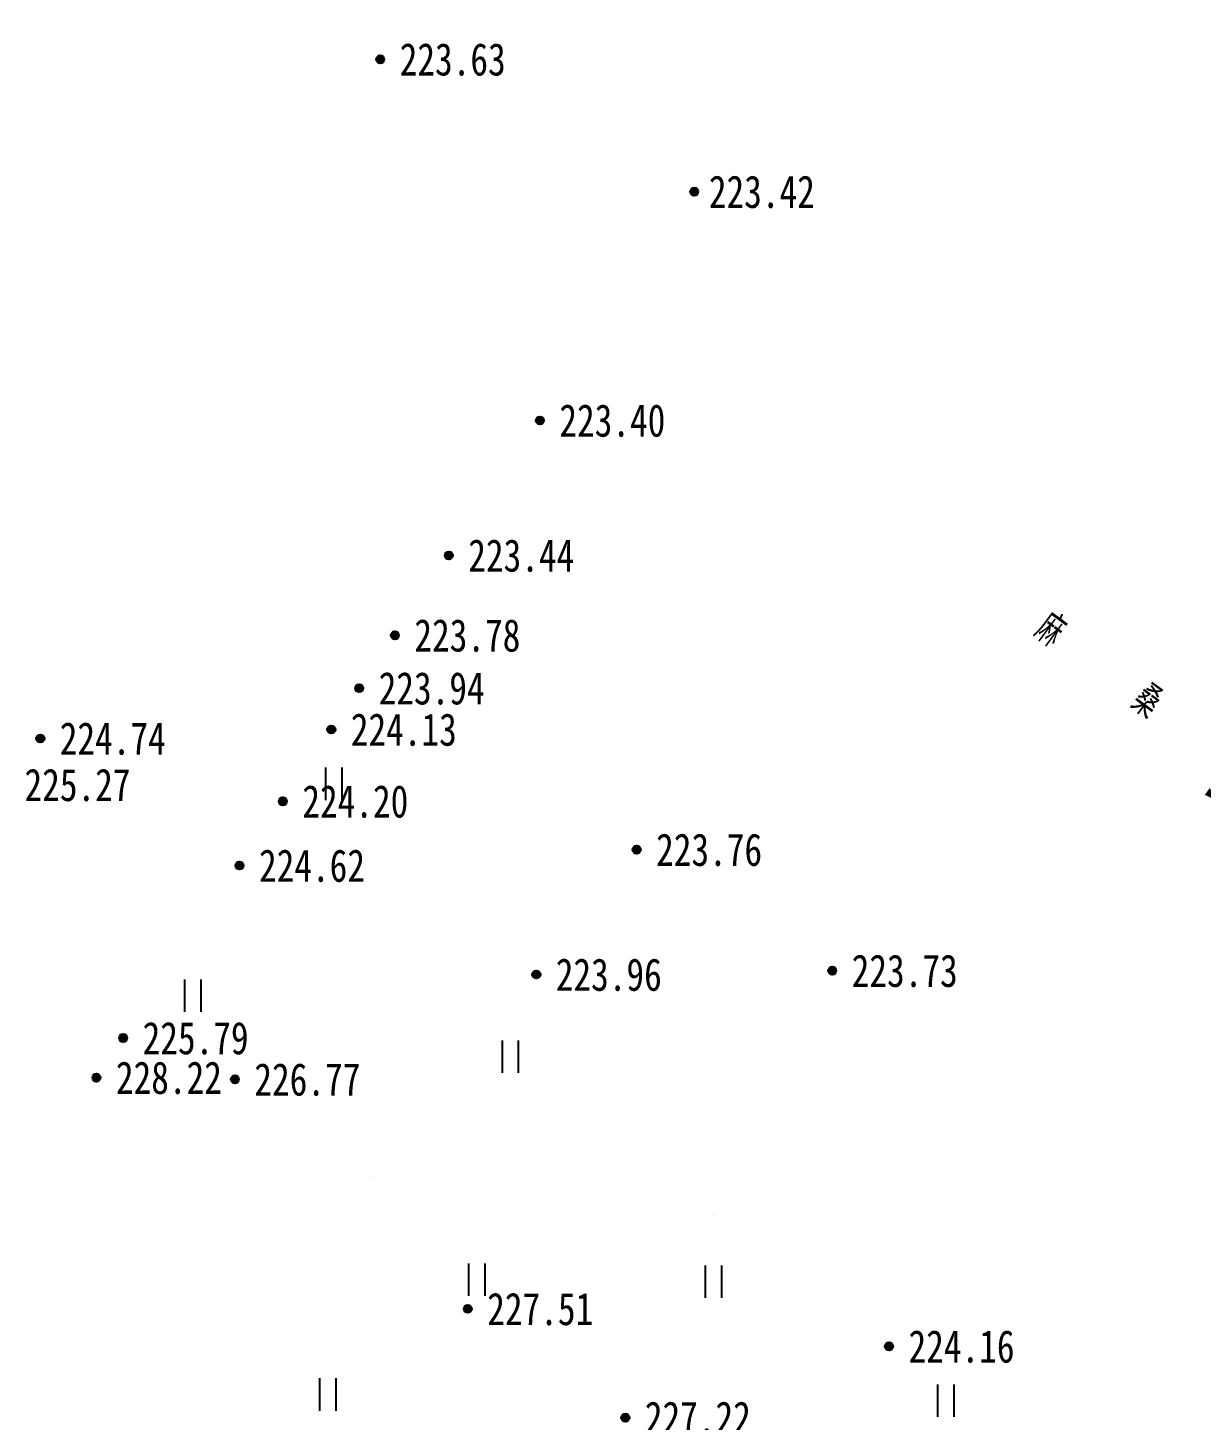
# Model space of a CAD drawing. Header units: millimetres. Extents: x -725 to 2274960, y -506 to 2980382.
# Drawn here: x 560397.66 to 560433.8, y 2885536.33 to 2885579.23 of the extents above; entities that cross this region are included whole.
import ezdxf
from ezdxf.enums import TextEntityAlignment as Align

# ---------------------------------------------------------------- set-up
doc = ezdxf.new("R2010")
doc.units = ezdxf.units.MM
doc.header["$LTSCALE"] = 1000
for name, color, linetype in [('DMTZ', 8, 'Continuous'), ('GCD', 8, 'Continuous'), ('SXSS', 5, 'Continuous'), ('TWT_SYMB', 3, 'Continuous'), ('YHJ_剖面_梁板', 4, 'Continuous'), ('ZBTZ', 8, 'Continuous'), ('ZJ', 7, 'Continuous')]:
    doc.layers.add(name, color=color, linetype=linetype)
doc.styles.add('_TCH_DIM', font='SIMPLEX', dxfattribs={"bigfont": 'GBCBIG'})
doc.styles.add('等线体', font='simhei.ttf')
doc.linetypes.add('10421', pattern='A,2,[150,AAA.SHX,S=0.5,R=0,X=0,Y=0.5],1e-11', length=2)
doc.linetypes.add('1161', pattern='A,0,[149,AAA.SHX,S=0.15,R=0,X=0,Y=0],-1.6', length=1.6)

# ---------------------------------------------------------------- blocks, each defined once
blk = doc.blocks.new('gc121')
for p, q in [((-0.5, 0), (-0.5, 2)), ((0.5, 0), (0.5, 2))]:
    blk.add_line(p, q)
blk = doc.blocks.new('gc200')
h = blk.add_hatch(color=256)
edge = h.paths.add_edge_path()
edge.add_arc((0, 0), 0.25, 0, 360)
blk.add_circle((0, 0), 0.25)

msp = doc.modelspace()

# ---------------------------------------------------------------- linework, layer by layer
at = {"layer": 'DMTZ', "linetype": '10421', "flags": 128}
msp.add_lwpolyline([(560363.2411, 2885576.7976, 0.00000222, 0.00000222, 0), (560371.7079, 2885571.5919, 0.00000222, 0.00000222, 0), (560385.8045, 2885560.9047, 0.00000222, 0.00000222, 0), (560392.3574, 2885554.2422, 0.00000222, 0.00000222, 0), (560398.7943, 2885550.194, 0.00000222, 0.00000222, 0), (560408.3852, 2885543.7254, 0.00000222, 0.00000222, 0), (560414.5164, 2885536.7902, 0.00000222, 0.00000222, 0)], format="xyseb", dxfattribs=at)
msp.add_lwpolyline([(560363.2411, 2885576.7976, 0.00000222, 0.00000222, 0), (560371.7079, 2885571.5919, 0.00000222, 0.00000222, 0), (560385.8045, 2885560.9047, 0.00000222, 0.00000222, 0), (560392.3574, 2885554.2422, 0.00000222, 0.00000222, 0), (560398.7943, 2885550.194, 0.00000222, 0.00000222, 0), (560408.3852, 2885543.7254, 0.00000222, 0.00000222, 0), (560414.5164, 2885536.7902, 0.00000222, 0.00000222, 0)], format="xyseb", dxfattribs=at)
at = {"layer": 'DMTZ', "linetype": '10421', "elevation": 221.5436, "flags": 128}
msp.add_lwpolyline([(560414.5164, 2885536.7902, 0.00000222, 0.00000222, 0), (560419.9059, 2885532.3039, 0.00000222, 0.00000222, 0), (560425.745, 2885527.8211, 0.00000222, 0.00000222, 0), (560431.9717, 2885523.4768, 0.00000222, 0.00000222, 0), (560441.0135, 2885517.9737, 0.00000222, 0.00000222, 0), (560448.056, 2885514.3745, 0.00000222, 0.00000222, 0)], format="xyseb", dxfattribs=at)
msp.add_lwpolyline([(560414.5164, 2885536.7902, 0.00000222, 0.00000222, 0), (560419.9059, 2885532.3039, 0.00000222, 0.00000222, 0), (560425.745, 2885527.8211, 0.00000222, 0.00000222, 0), (560431.9717, 2885523.4768, 0.00000222, 0.00000222, 0), (560441.0135, 2885517.9737, 0.00000222, 0.00000222, 0), (560448.056, 2885514.3745, 0.00000222, 0.00000222, 0)], format="xyseb", dxfattribs=at)
at = {"layer": 'SXSS', "linetype": 'Continuous', "elevation": 217.8774, "flags": 128}
msp.add_lwpolyline([(560350.4564, 2885595.1999, 0.00000222, 0.00000222, 0), (560359.0175, 2885590.7241, 0.00000222, 0.00000222, 0), (560363.1146, 2885588.3145, 0.00000222, 0.00000222, 0), (560365.2385, 2885585.5433, 0.00000222, 0.00000222, 0), (560367.1359, 2885583.5446, 0.00000222, 0.00000222, 0), (560369.1712, 2885581.8461, 0.00000222, 0.00000222, 0), (560372.6909, 2885581.6872, 0.00000222, 0.00000222, 0), (560379.2177, 2885579.7833, 0.00000222, 0.00000222, 0), (560381.5732, 2885578.6183, 0.00000222, 0.00000222, 0), (560385.1737, 2885576.531, 0.00000222, 0.00000222, 0), (560389.1296, 2885574.1938, 0.00000222, 0.00000222, 0), (560392.6195, 2885570.3281, 0.00000222, 0.00000222, 0), (560395.6388, 2885567.8923, 0.00000222, 0.00000222, 0), (560399.4629, 2885563.5255, 0.00000222, 0.00000222, 0), (560406.6725, 2885559.0856, 0.00000222, 0.00000222, 0), (560409.5446, 2885558.5979, 0.00000222, 0.00000222, 0), (560411.1835, 2885557.6577, 0.00000222, 0.00000222, 0), (560412.3058, 2885554.29, 0.00000222, 0.00000222, 0), (560414.9011, 2885549.3411, 0.00000222, 0.00000222, 0), (560418.0964, 2885545.7009, 0.00000222, 0.00000222, 0), (560422.4273, 2885541.7251, 0.00000222, 0.00000222, 0), (560427.9701, 2885538.0029, 0.00000222, 0.00000222, 0), (560430.11, 2885536.4085, 0.00000222, 0.00000222, 0), (560431.7577, 2885532.8133, 0.00000222, 0.00000222, 0)], format="xyseb", dxfattribs=at)
msp.add_lwpolyline([(560350.4564, 2885595.1999, 0.00000222, 0.00000222, 0), (560359.0175, 2885590.7241, 0.00000222, 0.00000222, 0), (560363.1146, 2885588.3145, 0.00000222, 0.00000222, 0), (560365.2385, 2885585.5433, 0.00000222, 0.00000222, 0), (560367.1359, 2885583.5446, 0.00000222, 0.00000222, 0), (560369.1712, 2885581.8461, 0.00000222, 0.00000222, 0), (560372.6909, 2885581.6872, 0.00000222, 0.00000222, 0), (560379.2177, 2885579.7833, 0.00000222, 0.00000222, 0), (560381.5732, 2885578.6183, 0.00000222, 0.00000222, 0), (560385.1737, 2885576.531, 0.00000222, 0.00000222, 0), (560389.1296, 2885574.1938, 0.00000222, 0.00000222, 0), (560392.6195, 2885570.3281, 0.00000222, 0.00000222, 0), (560395.6388, 2885567.8923, 0.00000222, 0.00000222, 0), (560399.4629, 2885563.5255, 0.00000222, 0.00000222, 0), (560406.6725, 2885559.0856, 0.00000222, 0.00000222, 0), (560409.5446, 2885558.5979, 0.00000222, 0.00000222, 0), (560411.1835, 2885557.6577, 0.00000222, 0.00000222, 0), (560412.3058, 2885554.29, 0.00000222, 0.00000222, 0), (560414.9011, 2885549.3411, 0.00000222, 0.00000222, 0), (560418.0964, 2885545.7009, 0.00000222, 0.00000222, 0), (560422.4273, 2885541.7251, 0.00000222, 0.00000222, 0), (560427.9701, 2885538.0029, 0.00000222, 0.00000222, 0), (560430.11, 2885536.4085, 0.00000222, 0.00000222, 0), (560431.7577, 2885532.8133, 0.00000222, 0.00000222, 0)], format="xyseb", dxfattribs=at)
at = {"layer": 'TWT_SYMB', "linetype": 'Continuous'}
for points in [[(560433.1148, 2885561.8769, 0, 0, 0), (560438.4697, 2885558.0574, 0, 0.24, 0), (560437.737, 2885558.58, 0, 0, 0)], [(560429.3595, 2885558.9861, 0, 0, 0), (560434.722, 2885555.1773, 0, 0.24, 0), (560433.9882, 2885555.6985, 0, 0, 0)]]:
    msp.add_lwpolyline(points, format="xyseb", dxfattribs=at)
at = {"layer": 'YHJ_剖面_梁板'}
msp.add_circle((589254.9496, 2837256.879), 143124.932, dxfattribs=at)
at = {"layer": 'ZBTZ', "linetype": '1161', "flags": 128}
for points, elevation in [([(560380.6159, 2885554.3256, 0.00000222, 0.00000222, 0), (560377.0129, 2885545.3509, 0.00000222, 0.00000222, 0), (560381.4031, 2885542.5281, 0.00000222, 0.00000222, 0), (560398.735, 2885540.8666, 0.00000224, 0.00000224, 0), (560406.1424, 2885532.0938, 0.00000223, 0.00000223, 0), (560410.3099, 2885528.9829, 0.00000223, 0.00000223, 0), (560411.9487, 2885531.3562, 0.00000223, 0.00000223, 0), (560414.5164, 2885536.7902, 0.00000222, 0.00000222, 0), (560419.2269, 2885543.3231, 0.00000222, 0.00000222, 0), (560411.6312, 2885552.7016, 0.00000222, 0.00000222, 0), (560409.8369, 2885557.1549, 0.00000222, 0.00000222, 0), (560403.2984, 2885559.9676, 0.00000222, 0.00000222, 0), (560396.253, 2885565.5732, 0.00000222, 0.00000222, 0), (560390.8279, 2885570.8451, 0.00000222, 0.00000222, 0), (560384.0466, 2885576.1169, 0.00000222, 0.00000222, 0), (560379.0925, 2885578.7575, 0.00000222, 0.00000222, 0), (560375.7325, 2885579.1331, 0.00000222, 0.00000222, 0), (560368.1519, 2885581.072, 0.00000222, 0.00000222, 0), (560360.7318, 2885586.6492, 0.00000222, 0.00000222, 0), (560351.9433, 2885592.7445, 0.00000222, 0.00000222, 0), (560344.2672, 2885581.5467, 0.00000222, 0.00000222, 0), (560340.1613, 2885573.329, 0.00000223, 0.00000223, 0), (560355.9647, 2885560.0461, 0.00000224, 0.00000224, 0), (560360.9847, 2885557.3516, 0.00000224, 0.00000224, 0), (560365.2078, 2885563.9413, 0.00000223, 0.00000223, 0), (560380.751, 2885555.1989, 0.00000222, 0.00000222, 0), (560380.6159, 2885554.3256, 0.00000222, 0.00000222, 0)], 222.4872), ([(560380.6159, 2885554.3256, 0.00000222, 0.00000222, 0), (560377.0129, 2885545.3509, 0.00000222, 0.00000222, 0), (560381.4031, 2885542.5281, 0.00000222, 0.00000222, 0), (560398.735, 2885540.8666, 0.00000224, 0.00000224, 0), (560406.1424, 2885532.0938, 0.00000223, 0.00000223, 0), (560410.3099, 2885528.9829, 0.00000223, 0.00000223, 0), (560411.9487, 2885531.3562, 0.00000223, 0.00000223, 0), (560414.5164, 2885536.7902, 0.00000222, 0.00000222, 0), (560419.2269, 2885543.3231, 0.00000222, 0.00000222, 0), (560411.6312, 2885552.7016, 0.00000222, 0.00000222, 0), (560409.8369, 2885557.1549, 0.00000222, 0.00000222, 0), (560403.2984, 2885559.9676, 0.00000222, 0.00000222, 0), (560396.253, 2885565.5732, 0.00000222, 0.00000222, 0), (560390.8279, 2885570.8451, 0.00000222, 0.00000222, 0), (560384.0466, 2885576.1169, 0.00000222, 0.00000222, 0), (560379.0925, 2885578.7575, 0.00000222, 0.00000222, 0), (560375.7325, 2885579.1331, 0.00000222, 0.00000222, 0), (560368.1519, 2885581.072, 0.00000222, 0.00000222, 0), (560360.7318, 2885586.6492, 0.00000222, 0.00000222, 0), (560351.9433, 2885592.7445, 0.00000222, 0.00000222, 0), (560344.2672, 2885581.5467, 0.00000222, 0.00000222, 0), (560340.1613, 2885573.329, 0.00000223, 0.00000223, 0), (560355.9647, 2885560.0461, 0.00000224, 0.00000224, 0), (560360.9847, 2885557.3516, 0.00000224, 0.00000224, 0), (560365.2078, 2885563.9413, 0.00000223, 0.00000223, 0), (560380.751, 2885555.1989, 0.00000222, 0.00000222, 0), (560380.6159, 2885554.3256, 0.00000222, 0.00000222, 0)], 222.4872), ([(560414.8135, 2885536.0643, 0.00000223, 0.00000223, 0), (560419.6152, 2885542.4029, 0.00000222, 0.00000222, 0), (560424.7642, 2885539.5526, 0.00000222, 0.00000222, 0), (560429.0984, 2885535.7784, 0.00000222, 0.00000222, 0), (560431.0503, 2885532.8866, 0.00000222, 0.00000222, 0), (560432.1549, 2885529.5583, 0.00000222, 0.00000222, 0), (560437.8747, 2885524.8505, 0.00000222, 0.00000222, 0), (560445.6932, 2885519.6933, 0.00000222, 0.00000222, 0), (560435.4454, 2885508.7004, 0.00000222, 0.00000222, 0), (560425.5083, 2885518.6603, 0.00000222, 0.00000222, 0)], 228.3801), ([(560414.8135, 2885536.0643, 0.00000223, 0.00000223, 0), (560419.6152, 2885542.4029, 0.00000222, 0.00000222, 0), (560424.7642, 2885539.5526, 0.00000222, 0.00000222, 0), (560429.0984, 2885535.7784, 0.00000222, 0.00000222, 0), (560431.0503, 2885532.8866, 0.00000222, 0.00000222, 0), (560432.1549, 2885529.5583, 0.00000222, 0.00000222, 0), (560437.8747, 2885524.8505, 0.00000222, 0.00000222, 0), (560445.6932, 2885519.6933, 0.00000222, 0.00000222, 0), (560435.4454, 2885508.7004, 0.00000222, 0.00000222, 0), (560425.5083, 2885518.6603, 0.00000222, 0.00000222, 0)], 228.3801)]:
    msp.add_lwpolyline(points, format="xyseb", dxfattribs=dict(at, elevation=elevation))

# ---------------------------------------------------------------- block references
at = {"layer": 'GCD', "linetype": 'Continuous'}
ref = msp.add_blockref('gc200', (560408.5113, 2885578.2649, 223.632), dxfattribs=dict(at, xscale=0.5, yscale=0.5, zscale=0.5))
ref.add_attrib('height', '223.63', dxfattribs={"linetype": 'Continuous', "height": 1, "style": '等线体', "width": 0.8}).set_placement((560409.1113, 2885578.2649, 223.632), align=Align.MIDDLE_LEFT)
ref = msp.add_blockref('gc200', (560408.5113, 2885578.2649, 223.632), dxfattribs=dict(at, xscale=0.5, yscale=0.5, zscale=0.5))
ref.add_attrib('height', '223.63', dxfattribs={"linetype": 'Continuous', "height": 1, "style": '等线体', "width": 0.8}).set_placement((560409.1113, 2885578.2649, 223.632), align=Align.MIDDLE_LEFT)
ref = msp.add_blockref('gc200', (560418.1853, 2885574.1853, 223.42), dxfattribs=dict(at, xscale=0.5, yscale=0.5, zscale=0.5))
ref.add_attrib('height', '223.42', dxfattribs={"linetype": 'Continuous', "height": 1, "width": 0.8}).set_placement((560418.6353, 2885574.1853, 223.42), align=Align.MIDDLE_LEFT)
ref = msp.add_blockref('gc200', (560418.1853, 2885574.1853, 223.42), dxfattribs=dict(at, xscale=0.5, yscale=0.5, zscale=0.5))
ref.add_attrib('height', '223.42', dxfattribs={"linetype": 'Continuous', "height": 1, "width": 0.8}).set_placement((560418.6353, 2885574.1853, 223.42), align=Align.MIDDLE_LEFT)
ref = msp.add_blockref('gc200', (560413.4294, 2885567.1352, 223.4), dxfattribs=dict(at, xscale=0.5, yscale=0.5, zscale=0.5))
ref.add_attrib('height', '223.40', dxfattribs={"linetype": 'Continuous', "height": 1, "style": '等线体', "width": 0.8}).set_placement((560414.0294, 2885567.1352), align=Align.MIDDLE_LEFT)
ref = msp.add_blockref('gc200', (560413.4294, 2885567.1352, 223.4), dxfattribs=dict(at, xscale=0.5, yscale=0.5, zscale=0.5))
ref.add_attrib('height', '223.40', dxfattribs={"linetype": 'Continuous', "height": 1, "style": '等线体', "width": 0.8}).set_placement((560414.0294, 2885567.1352), align=Align.MIDDLE_LEFT)
ref = msp.add_blockref('gc200', (560410.6229, 2885562.9748, 223.44), dxfattribs=dict(at, xscale=0.5, yscale=0.5, zscale=0.5))
ref.add_attrib('height', '223.44', dxfattribs={"linetype": 'Continuous', "height": 1, "style": '等线体', "width": 0.8}).set_placement((560411.2229, 2885562.9748), align=Align.MIDDLE_LEFT)
ref = msp.add_blockref('gc200', (560410.6229, 2885562.9748, 223.44), dxfattribs=dict(at, xscale=0.5, yscale=0.5, zscale=0.5))
ref.add_attrib('height', '223.44', dxfattribs={"linetype": 'Continuous', "height": 1, "style": '等线体', "width": 0.8}).set_placement((560411.2229, 2885562.9748), align=Align.MIDDLE_LEFT)
ref = msp.add_blockref('gc200', (560408.9626, 2885560.5137, 223.78), dxfattribs=dict(at, xscale=0.5, yscale=0.5, zscale=0.5))
ref.add_attrib('height', '223.78', dxfattribs={"linetype": 'Continuous', "height": 1, "style": '等线体', "width": 0.8}).set_placement((560409.5626, 2885560.5137), align=Align.MIDDLE_LEFT)
ref = msp.add_blockref('gc200', (560408.9626, 2885560.5137, 223.78), dxfattribs=dict(at, xscale=0.5, yscale=0.5, zscale=0.5))
ref.add_attrib('height', '223.78', dxfattribs={"linetype": 'Continuous', "height": 1, "style": '等线体', "width": 0.8}).set_placement((560409.5626, 2885560.5137), align=Align.MIDDLE_LEFT)
ref = msp.add_blockref('gc200', (560407.8629, 2885558.8834, 223.94), dxfattribs=dict(at, xscale=0.5, yscale=0.5, zscale=0.5))
ref.add_attrib('height', '223.94', dxfattribs={"linetype": 'Continuous', "height": 1, "style": '等线体', "width": 0.8}).set_placement((560408.4629, 2885558.8834), align=Align.MIDDLE_LEFT)
ref = msp.add_blockref('gc200', (560407.8629, 2885558.8834, 223.94), dxfattribs=dict(at, xscale=0.5, yscale=0.5, zscale=0.5))
ref.add_attrib('height', '223.94', dxfattribs={"linetype": 'Continuous', "height": 1, "style": '等线体', "width": 0.8}).set_placement((560408.4629, 2885558.8834), align=Align.MIDDLE_LEFT)
ref = msp.add_blockref('gc200', (560407.0046, 2885557.6111, 224.133), dxfattribs=dict(at, xscale=0.5, yscale=0.5, zscale=0.5))
ref.add_attrib('height', '224.13', dxfattribs={"linetype": 'Continuous', "height": 1, "style": '等线体', "width": 0.8}).set_placement((560407.6046, 2885557.6111, 224.133), align=Align.MIDDLE_LEFT)
ref = msp.add_blockref('gc200', (560407.0046, 2885557.6111, 224.133), dxfattribs=dict(at, xscale=0.5, yscale=0.5, zscale=0.5))
ref.add_attrib('height', '224.13', dxfattribs={"linetype": 'Continuous', "height": 1, "style": '等线体', "width": 0.8}).set_placement((560407.6046, 2885557.6111, 224.133), align=Align.MIDDLE_LEFT)
ref = msp.add_blockref('gc200', (560398.038, 2885557.336, 224.743), dxfattribs=dict(at, xscale=0.5, yscale=0.5, zscale=0.5))
ref.add_attrib('height', '224.74', dxfattribs={"linetype": 'Continuous', "height": 1, "style": '等线体', "width": 0.8}).set_placement((560398.638, 2885557.336, 224.743), align=Align.MIDDLE_LEFT)
ref = msp.add_blockref('gc200', (560398.038, 2885557.336, 224.743), dxfattribs=dict(at, xscale=0.5, yscale=0.5, zscale=0.5))
ref.add_attrib('height', '224.74', dxfattribs={"linetype": 'Continuous', "height": 1, "style": '等线体', "width": 0.8}).set_placement((560398.638, 2885557.336, 224.743), align=Align.MIDDLE_LEFT)
ref = msp.add_blockref('gc200', (560396.952, 2885555.906, 225.27), dxfattribs=dict(at, xscale=0.5, yscale=0.5, zscale=0.5))
ref.add_attrib('height', '225.27', dxfattribs={"linetype": 'Continuous', "height": 1, "style": '等线体', "width": 0.8}).set_placement((560397.552, 2885555.906, 225.27), align=Align.MIDDLE_LEFT)
ref = msp.add_blockref('gc200', (560396.952, 2885555.906, 225.27), dxfattribs=dict(at, xscale=0.5, yscale=0.5, zscale=0.5))
ref.add_attrib('height', '225.27', dxfattribs={"linetype": 'Continuous', "height": 1, "style": '等线体', "width": 0.8}).set_placement((560397.552, 2885555.906, 225.27), align=Align.MIDDLE_LEFT)
ref = msp.add_blockref('gc200', (560405.5112, 2885555.3974, 224.201), dxfattribs=dict(at, xscale=0.5, yscale=0.5, zscale=0.5))
ref.add_attrib('height', '224.20', dxfattribs={"linetype": 'Continuous', "height": 1, "style": '等线体', "width": 0.8}).set_placement((560406.1112, 2885555.3974, 224.201), align=Align.MIDDLE_LEFT)
ref = msp.add_blockref('gc200', (560405.5112, 2885555.3974, 224.201), dxfattribs=dict(at, xscale=0.5, yscale=0.5, zscale=0.5))
ref.add_attrib('height', '224.20', dxfattribs={"linetype": 'Continuous', "height": 1, "style": '等线体', "width": 0.8}).set_placement((560406.1112, 2885555.3974, 224.201), align=Align.MIDDLE_LEFT)
ref = msp.add_blockref('gc200', (560416.41, 2885553.908, 223.756), dxfattribs=dict(at, xscale=0.5, yscale=0.5, zscale=0.5))
ref.add_attrib('height', '223.76', dxfattribs={"linetype": 'Continuous', "height": 1, "style": '等线体', "width": 0.8}).set_placement((560417.01, 2885553.908, 223.756), align=Align.MIDDLE_LEFT)
ref = msp.add_blockref('gc200', (560416.41, 2885553.908, 223.756), dxfattribs=dict(at, xscale=0.5, yscale=0.5, zscale=0.5))
ref.add_attrib('height', '223.76', dxfattribs={"linetype": 'Continuous', "height": 1, "style": '等线体', "width": 0.8}).set_placement((560417.01, 2885553.908, 223.756), align=Align.MIDDLE_LEFT)
ref = msp.add_blockref('gc200', (560404.1762, 2885553.4183, 224.617), dxfattribs=dict(at, xscale=0.5, yscale=0.5, zscale=0.5))
ref.add_attrib('height', '224.62', dxfattribs={"linetype": 'Continuous', "height": 1, "style": '等线体', "width": 0.8}).set_placement((560404.7762, 2885553.4183, 224.617), align=Align.MIDDLE_LEFT)
ref = msp.add_blockref('gc200', (560404.1762, 2885553.4183, 224.617), dxfattribs=dict(at, xscale=0.5, yscale=0.5, zscale=0.5))
ref.add_attrib('height', '224.62', dxfattribs={"linetype": 'Continuous', "height": 1, "style": '等线体', "width": 0.8}).set_placement((560404.7762, 2885553.4183, 224.617), align=Align.MIDDLE_LEFT)
ref = msp.add_blockref('gc200', (560413.319, 2885550.059, 223.958), dxfattribs=dict(at, xscale=0.5, yscale=0.5, zscale=0.5))
ref.add_attrib('height', '223.96', dxfattribs={"linetype": 'Continuous', "height": 1, "style": '等线体', "width": 0.8}).set_placement((560413.919, 2885550.059, 223.958), align=Align.MIDDLE_LEFT)
ref = msp.add_blockref('gc200', (560413.319, 2885550.059, 223.958), dxfattribs=dict(at, xscale=0.5, yscale=0.5, zscale=0.5))
ref.add_attrib('height', '223.96', dxfattribs={"linetype": 'Continuous', "height": 1, "style": '等线体', "width": 0.8}).set_placement((560413.919, 2885550.059, 223.958), align=Align.MIDDLE_LEFT)
ref = msp.add_blockref('gc200', (560422.436, 2885550.178, 223.733), dxfattribs=dict(at, xscale=0.5, yscale=0.5, zscale=0.5))
ref.add_attrib('height', '223.73', dxfattribs={"linetype": 'Continuous', "height": 1, "style": '等线体', "width": 0.8}).set_placement((560423.036, 2885550.178, 223.733), align=Align.MIDDLE_LEFT)
ref = msp.add_blockref('gc200', (560422.436, 2885550.178, 223.733), dxfattribs=dict(at, xscale=0.5, yscale=0.5, zscale=0.5))
ref.add_attrib('height', '223.73', dxfattribs={"linetype": 'Continuous', "height": 1, "style": '等线体', "width": 0.8}).set_placement((560423.036, 2885550.178, 223.733), align=Align.MIDDLE_LEFT)
ref = msp.add_blockref('gc200', (560400.5904, 2885548.1027, 225.793), dxfattribs=dict(at, xscale=0.5, yscale=0.5, zscale=0.5))
ref.add_attrib('height', '225.79', dxfattribs={"linetype": 'Continuous', "height": 1, "style": '等线体', "width": 0.8}).set_placement((560401.1904, 2885548.1027, 225.793), align=Align.MIDDLE_LEFT)
ref = msp.add_blockref('gc200', (560400.5904, 2885548.1027, 225.793), dxfattribs=dict(at, xscale=0.5, yscale=0.5, zscale=0.5))
ref.add_attrib('height', '225.79', dxfattribs={"linetype": 'Continuous', "height": 1, "style": '等线体', "width": 0.8}).set_placement((560401.1904, 2885548.1027, 225.793), align=Align.MIDDLE_LEFT)
ref = msp.add_blockref('gc200', (560399.7677, 2885546.8832, 228.224), dxfattribs=dict(at, xscale=0.5, yscale=0.5, zscale=0.5))
ref.add_attrib('height', '228.22', dxfattribs={"linetype": 'Continuous', "height": 1, "style": '等线体', "width": 0.8}).set_placement((560400.3677, 2885546.8832, 228.224), align=Align.MIDDLE_LEFT)
ref = msp.add_blockref('gc200', (560399.7677, 2885546.8832, 228.224), dxfattribs=dict(at, xscale=0.5, yscale=0.5, zscale=0.5))
ref.add_attrib('height', '228.22', dxfattribs={"linetype": 'Continuous', "height": 1, "style": '等线体', "width": 0.8}).set_placement((560400.3677, 2885546.8832, 228.224), align=Align.MIDDLE_LEFT)
ref = msp.add_blockref('gc200', (560404.033, 2885546.829, 226.769), dxfattribs=dict(at, xscale=0.5, yscale=0.5, zscale=0.5))
ref.add_attrib('height', '226.77', dxfattribs={"linetype": 'Continuous', "height": 1, "style": '等线体', "width": 0.8}).set_placement((560404.633, 2885546.829, 226.769), align=Align.MIDDLE_LEFT)
ref = msp.add_blockref('gc200', (560404.033, 2885546.829, 226.769), dxfattribs=dict(at, xscale=0.5, yscale=0.5, zscale=0.5))
ref.add_attrib('height', '226.77', dxfattribs={"linetype": 'Continuous', "height": 1, "style": '等线体', "width": 0.8}).set_placement((560404.633, 2885546.829, 226.769), align=Align.MIDDLE_LEFT)
ref = msp.add_blockref('gc200', (560411.207, 2885539.755, 227.509), dxfattribs=dict(at, xscale=0.5, yscale=0.5, zscale=0.5))
ref.add_attrib('height', '227.51', dxfattribs={"linetype": 'Continuous', "height": 1, "style": '等线体', "width": 0.8}).set_placement((560411.807, 2885539.755, 227.509), align=Align.MIDDLE_LEFT)
ref = msp.add_blockref('gc200', (560411.207, 2885539.755, 227.509), dxfattribs=dict(at, xscale=0.5, yscale=0.5, zscale=0.5))
ref.add_attrib('height', '227.51', dxfattribs={"linetype": 'Continuous', "height": 1, "style": '等线体', "width": 0.8}).set_placement((560411.807, 2885539.755, 227.509), align=Align.MIDDLE_LEFT)
ref = msp.add_blockref('gc200', (560424.187, 2885538.601, 224.164), dxfattribs=dict(at, xscale=0.5, yscale=0.5, zscale=0.5))
ref.add_attrib('height', '224.16', dxfattribs={"linetype": 'Continuous', "height": 1, "style": '等线体', "width": 0.8}).set_placement((560424.787, 2885538.601, 224.164), align=Align.MIDDLE_LEFT)
ref = msp.add_blockref('gc200', (560424.187, 2885538.601, 224.164), dxfattribs=dict(at, xscale=0.5, yscale=0.5, zscale=0.5))
ref.add_attrib('height', '224.16', dxfattribs={"linetype": 'Continuous', "height": 1, "style": '等线体', "width": 0.8}).set_placement((560424.787, 2885538.601, 224.164), align=Align.MIDDLE_LEFT)
ref = msp.add_blockref('gc200', (560416.063, 2885536.404, 227.217), dxfattribs=dict(at, xscale=0.5, yscale=0.5, zscale=0.5))
ref.add_attrib('height', '227.22', dxfattribs={"linetype": 'Continuous', "height": 1, "style": '等线体', "width": 0.8}).set_placement((560416.663, 2885536.404, 227.217), align=Align.MIDDLE_LEFT)
ref = msp.add_blockref('gc200', (560416.063, 2885536.404, 227.217), dxfattribs=dict(at, xscale=0.5, yscale=0.5, zscale=0.5))
ref.add_attrib('height', '227.22', dxfattribs={"linetype": 'Continuous', "height": 1, "style": '等线体', "width": 0.8}).set_placement((560416.663, 2885536.404, 227.217), align=Align.MIDDLE_LEFT)
at = {"layer": 'ZBTZ', "linetype": 'Continuous', "xscale": 0.5, "yscale": 0.5}
for p in [(560407.089, 2885555.4378, 218.1462), (560407.089, 2885555.4378, 218.1462), (560402.7433, 2885548.906, 220.1042), (560402.7433, 2885548.906, 220.1042), (560412.5244, 2885547.0272, 221.3898), (560412.5244, 2885547.0272, 221.3898), (560411.4933, 2885540.156, 221.1927), (560411.4933, 2885540.156, 221.1927), (560418.7859, 2885540.0948, 219.2761), (560418.7859, 2885540.0948, 219.2761), (560406.9007, 2885536.616, 231.4997), (560406.9007, 2885536.616, 231.4997), (560425.9378, 2885536.4288, 221.3898), (560425.9378, 2885536.4288, 221.3898)]:
    msp.add_blockref('gc121', p, dxfattribs=at)

# ---------------------------------------------------------------- texts
at = {"layer": 'ZJ', "linetype": 'Continuous', "style": '_TCH_DIM'}
msp.add_text('麻    桑    河', height=1, rotation=323.68137, dxfattribs=at).set_placement((560432.1766, 2885558.5399), align=Align.MIDDLE)

doc.saveas('drawing.dxf')
